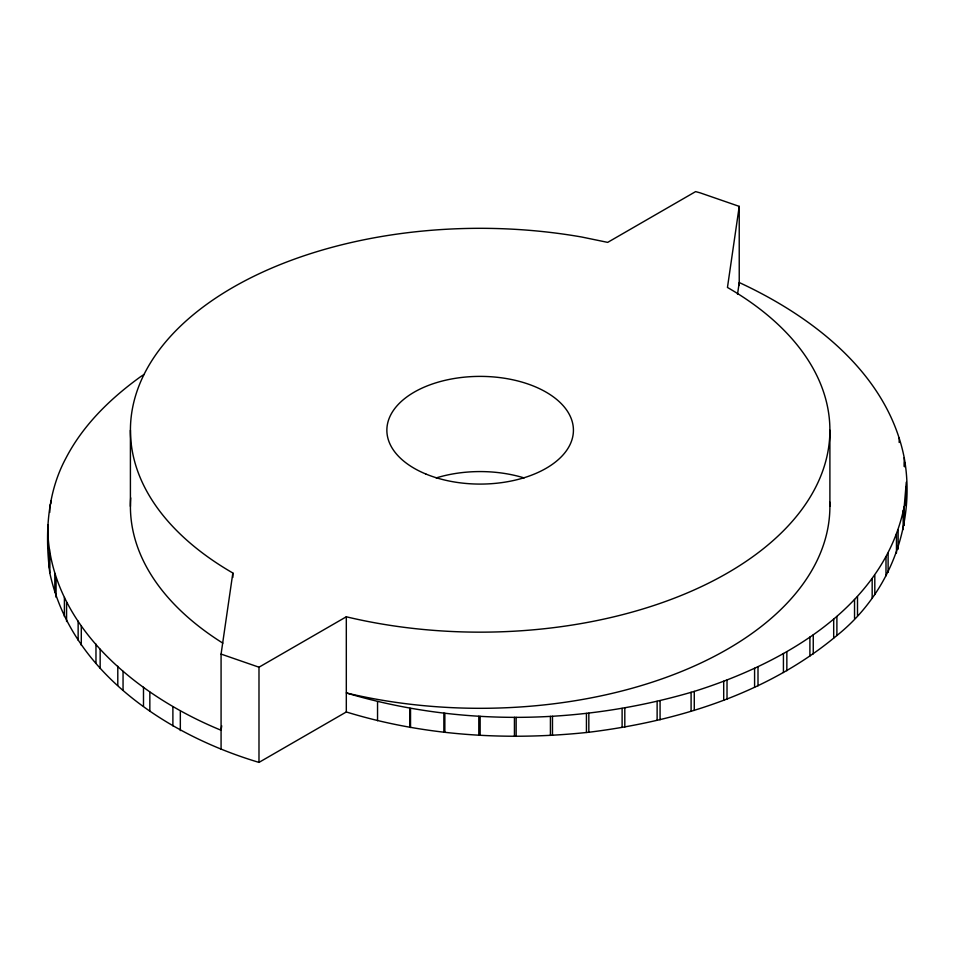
<?xml version="1.0" encoding="UTF-8"?>
<svg xmlns="http://www.w3.org/2000/svg" width="954" height="954" viewBox="0 0 954 954"><rect width="100%" height="100%" fill="white"/><g stroke="black" fill="none" stroke-linecap="round" stroke-linejoin="round"><path stroke-width="1.43" d="M737.514 294.321L739.231 282.527C812.82 316.645 887.566 373.706 904.213 457.681C916.222 524.14 889.665 593.46 836.896 635.507C767.386 693.689 677.555 721.343 588.833 732.255C507.743 740.924 424.506 735.987 346.314 711.97L258.987 762.389C167.32 735.117 71.001 672.2 49.787 572.817C44.969 534.097 47.008 493.218 65.886 458.23C83.105 424.9 110.616 398.343 140.751 376.58L144.102 374.445M47.7 548.347L48.082 524.867M904.237 525.415L904.237 506.383L906.3 482.152M221.078 749.272L221.078 654.086L232.848 573.008A349.736 201.926 0 0 1 180.175 326.423A349.736 201.926 0 0 1 581.678 237.009L607.686 242.376L695.621 191.611L699.974 192.791L739.231 206.374L739.231 285.461M221.722 725.815L221.078 730.239C138.103 696.301 50.264 626.575 47.7 529.315M739.231 206.374L727.461 287.452A349.736 201.926 0 0 1 770.951 542.421A349.736 201.926 0 0 1 346.314 616.785L258.987 667.204L221.078 654.086M829.813 502.138A349.736 201.926 0 0 1 346.314 692.938C459.029 726.709 581.69 724.742 694.274 691.388C784.295 663.113 883.941 606.446 904.237 506.383M905.823 495.531L906.3 501.184M905.918 486.588L905.918 505.632M904.619 462.356L904.619 466.756M904.213 457.681L904.213 466.47M903.164 510.545L903.164 529.589M899.181 438.077L899.181 442.477M898.131 530.15L898.131 549.194M896.462 534.013L896.462 553.046M888.114 553.237L888.114 572.269M885.992 556.79L885.992 575.822M874.806 575.5L874.806 594.533M872.171 578.708L872.171 597.753M857.503 596.62L857.503 615.664M854.534 599.47L854.534 618.514M836.896 616.475L836.896 635.507M833.689 618.967L833.689 637.999M829.897 430.23L829.897 506.383M813.249 634.875L813.249 653.919M809.898 637.01L809.898 656.054M786.847 651.701L786.847 670.734M783.425 653.49L783.425 672.522M758.001 666.798L758.001 685.831M754.59 668.253L754.59 687.285M727.02 680.059L727.02 699.091M723.704 681.204L723.704 700.236M694.274 691.388L694.274 710.432M691.101 692.258L691.101 711.29M660.073 700.725L660.073 719.769M657.127 701.333L657.127 720.377M624.81 708.011L624.81 727.043M622.115 708.405L622.115 727.437M588.833 713.21L588.833 732.255M586.436 713.425L586.436 732.457M552.485 716.323L552.485 735.367M550.422 716.382L550.422 735.427M516.15 717.36L516.15 736.393M514.433 717.313L514.433 736.345M480.148 716.335L480.148 735.379M478.801 716.227L478.801 735.26M444.85 713.318L444.85 732.35M443.86 713.175L443.86 732.207M410.53 708.488L410.53 727.52M409.862 708.345L409.862 727.389M377.546 701.667L377.546 720.711M346.314 616.785L346.314 711.97M258.987 667.204L258.987 762.389M232.848 573.008L232.848 577.408M180.33 711.565L180.33 730.609M172.889 706.831L172.889 725.863M149.838 692.151L149.838 711.183M143.494 687.214L143.494 706.246M130.412 430.23L130.412 506.383M123.054 671.294L123.054 690.326M117.795 666.238L117.795 685.27M100.158 649.245L100.158 668.277M95.972 644.129L95.972 663.173M81.293 626.218L81.293 645.262M78.145 621.137L78.145 640.17M66.577 602.475L66.577 621.519M64.407 597.466L64.407 616.511M56.071 578.243L56.071 597.287M54.819 573.378L54.819 592.422M50.836 500.91L50.836 503.843M49.763 505.083L49.763 512.405M49.787 553.785L49.787 572.817M49.381 549.099L49.381 568.143M436.193 477.93A93.265 53.841 0 0 1 524.116 477.93M222.842 643.139A349.736 201.926 0 0 1 130.722 497.893M425.83 474.007A93.265 53.841 0 0 0 572.972 435.513A93.265 53.841 0 0 0 441.666 381.183A93.265 53.841 0 0 0 425.83 474.007"/></g></svg>
